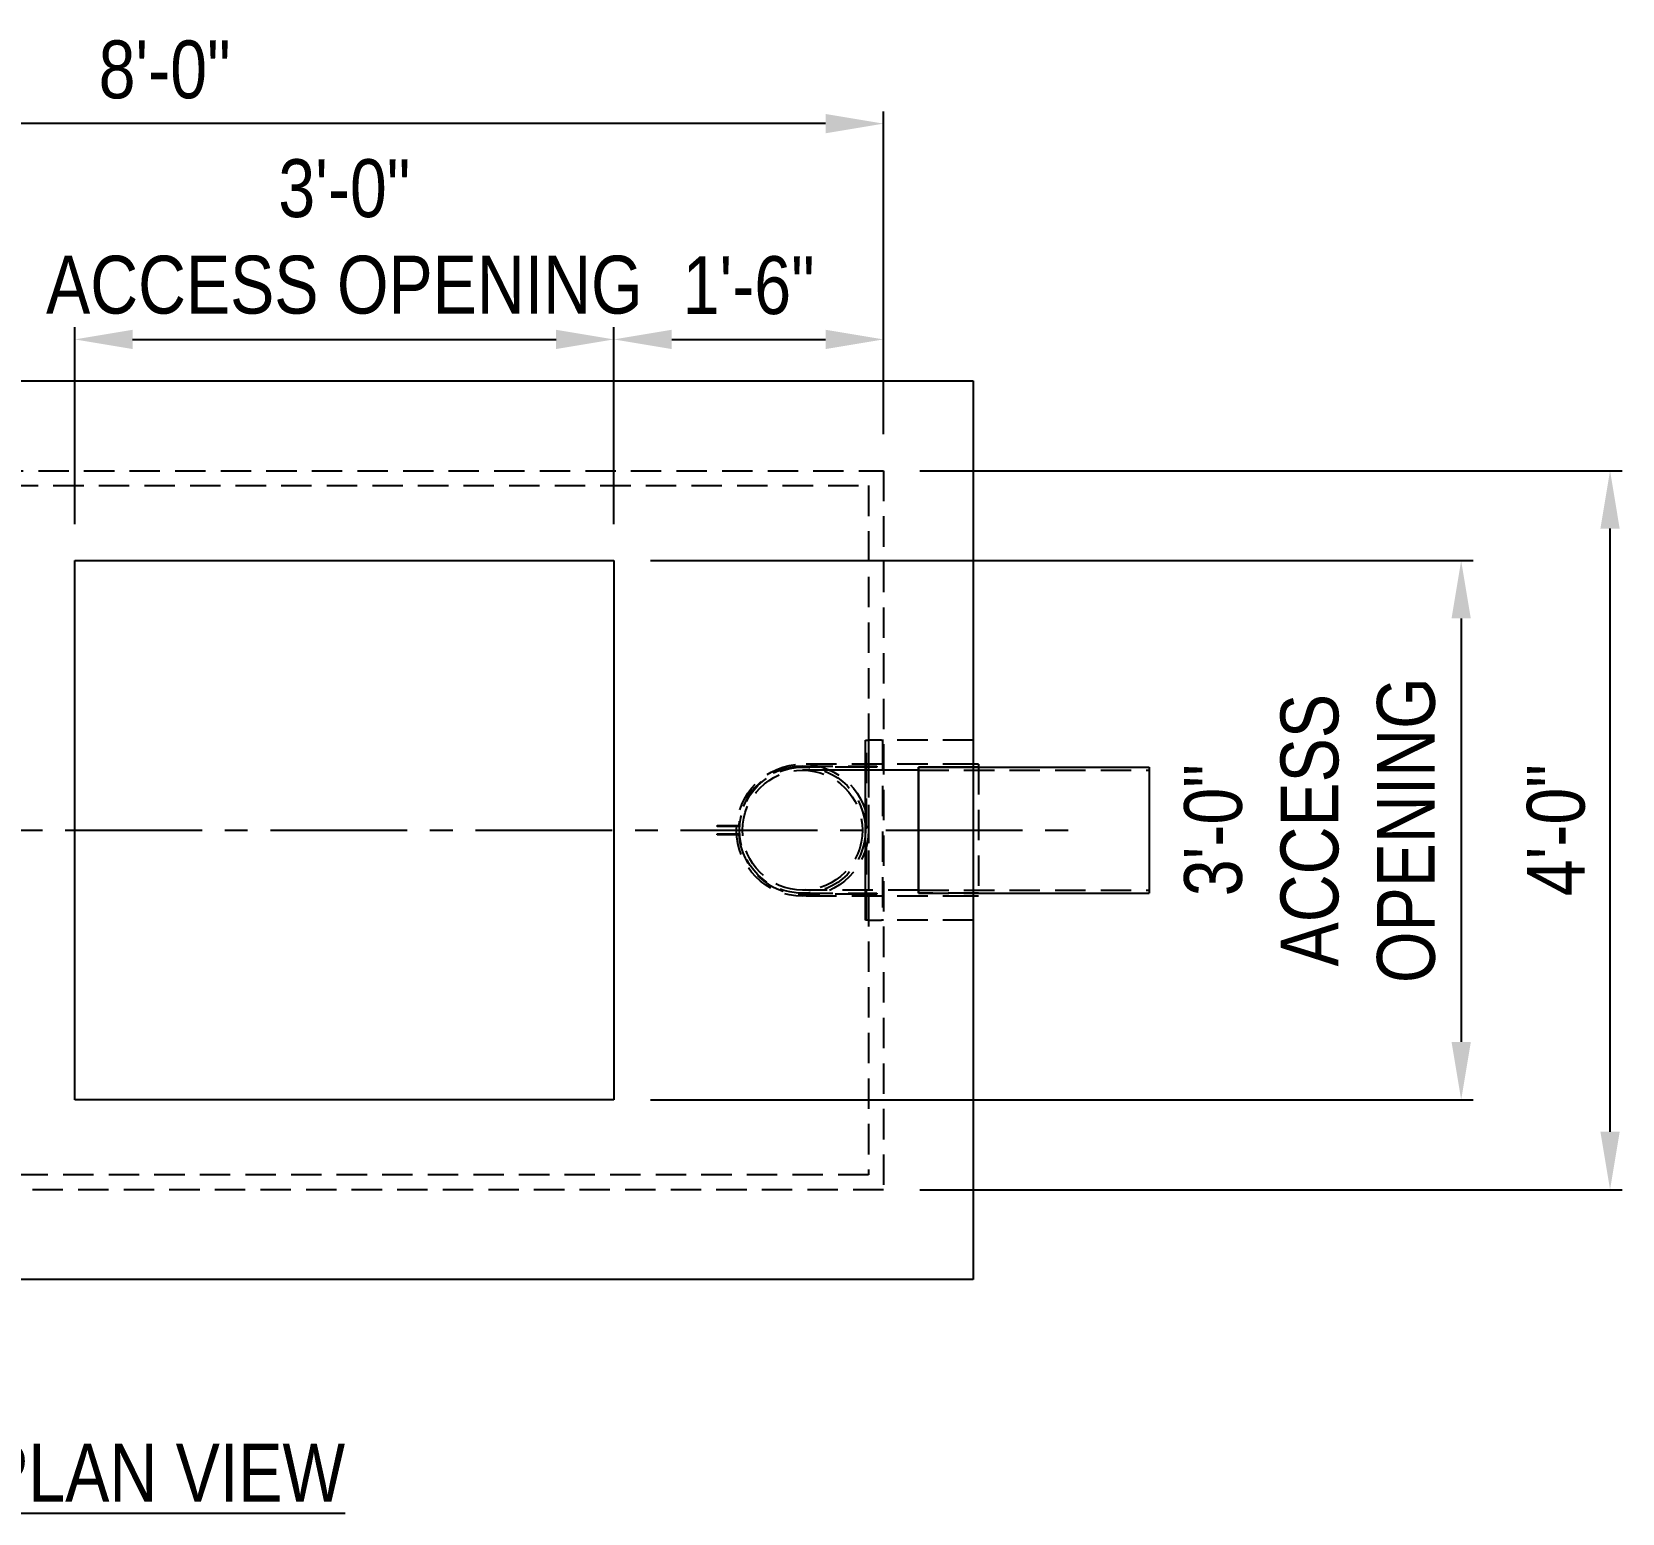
# Model space of a CAD drawing. Extents: x -1 to 216, y -5 to 280.
# Drawn here: x 64.3 to 129.7, y 174.9 to 235.8 of the extents above; entities that cross this region are included whole.
import ezdxf

# ---------------------------------------------------------------- set-up
doc = ezdxf.new("R2010")
doc.units = 0
doc.header["$LTSCALE"] = 10
doc.header["$MEASUREMENT"] = 0
doc.header["$PDMODE"] = 35
doc.linetypes.add('CENTER2', pattern=[1.125, 0.75, -0.125, 0.125, -0.125])
doc.linetypes.add('HIDDEN2', pattern=[0.1875, 0.125, -0.0625])
doc.layers.get('Defpoints').update_dxf_attribs({"linetype": 'CONTINUOUS'})
for name, color, linetype in [('CADdetails-1-FINE', 1, 'CONTINUOUS'), ('CADdetails-2-FINELIGHT', 2, 'CONTINUOUS'), ('CADdetails-7-VERYFINE', 7, 'CONTINUOUS'), ('CADdetails-9-EXTRAFINE', 9, 'CONTINUOUS')]:
    doc.layers.add(name, color=color, linetype=linetype)
doc.styles.add('CADdetails-DIMENSIONS', font='ARIALN.TTF', dxfattribs={"height": 2.38})
doc.styles.add('CADdetails-NOTES', font='ARIALN.TTF', dxfattribs={"height": 2.38})
doc.dimstyles.new('CADdetails-LEADER', dxfattribs={"dimtxt": 2.38, "dimasz": 2.38, "dimexe": 0.5, "dimexo": 1.5, "dimgap": 1, "dimtad": 1, "dimzin": 0, "dimdsep": 46, "dimtxsty": 'CADdetails-DIMENSIONS', "dimcen": 1, "dimclrd": 256, "dimclre": 256, "dimclrt": 256, "dimadec": 0, "dimazin": 0, "dimtfac": 1, "dimtofl": 0, "dimtmove": 0, "dimatfit": 3, "dimfxl": 1, "dimtolj": 1, "dimtzin": 0, "dimarcsym": 0})

# ---------------------------------------------------------------- blocks, each defined once
blk = doc.blocks.new('*D5')
at = {"layer": 'CADdetails-7-VERYFINE', "lineweight": -2, "transparency": 16777216}
for p, q in [((100.793, 217.78), (129.682, 217.78)), ((129.182, 190.592), (129.182, 215.4)), ((100.793, 188.212), (129.682, 188.212))]:
    blk.add_line(p, q, dxfattribs=at)
at = {"layer": 'CADdetails-7-VERYFINE', "transparency": 16777216}
for points in [[(128.785, 215.4), (129.578, 215.4), (129.182, 217.78)], [(128.785, 190.592), (129.578, 190.592), (129.182, 188.212)]]:
    blk.add_solid(points, dxfattribs=at)
at = {"layer": 'Defpoints', "color": 0, "transparency": 16777216}
for p in [(99.293, 217.78), (129.182, 217.78), (99.293, 188.212)]:
    blk.add_point(p, dxfattribs=at)
at = {"layer": 'CADdetails-7-VERYFINE', "transparency": 16777216, "insert": (126.966, 202.996), "char_height": 2.38, "attachment_point": 5, "rotation": 90, "style": 'CADdetails-DIMENSIONS'}
blk.add_mtext('\\A1;4\'-0"', dxfattribs=at)
blk = doc.blocks.new('*D6')
at = {"layer": 'CADdetails-7-VERYFINE', "lineweight": -2, "transparency": 16777216}
for p, q in [((40.157, 219.28), (40.157, 232.553)), ((99.293, 219.28), (99.293, 232.553)), ((96.913, 232.053), (42.537, 232.053))]:
    blk.add_line(p, q, dxfattribs=at)
at = {"layer": 'CADdetails-7-VERYFINE', "transparency": 16777216}
for points in [[(42.537, 232.45), (42.537, 231.656), (40.157, 232.053)], [(96.913, 232.45), (96.913, 231.656), (99.293, 232.053)]]:
    blk.add_solid(points, dxfattribs=at)
at = {"layer": 'Defpoints', "color": 0, "transparency": 16777216}
for p in [(40.157, 232.053), (40.157, 217.78), (99.293, 217.78)]:
    blk.add_point(p, dxfattribs=at)
at = {"layer": 'CADdetails-7-VERYFINE', "transparency": 16777216, "insert": (69.725, 234.268), "char_height": 2.38, "attachment_point": 5, "style": 'CADdetails-DIMENSIONS'}
blk.add_mtext('\\A1;8\'-0"', dxfattribs=at)
blk = doc.blocks.new('*D7')
at = {"layer": 'CADdetails-7-VERYFINE', "lineweight": -2, "transparency": 16777216}
for p, q in [((66.029, 215.584), (66.029, 223.679)), ((68.409, 223.179), (85.825, 223.179)), ((88.205, 215.584), (88.205, 223.679))]:
    blk.add_line(p, q, dxfattribs=at)
at = {"layer": 'CADdetails-7-VERYFINE', "transparency": 16777216}
for points in [[(68.409, 223.576), (68.409, 222.783), (66.029, 223.179)], [(85.825, 223.576), (85.825, 222.783), (88.205, 223.179)]]:
    blk.add_solid(points, dxfattribs=at)
at = {"layer": 'Defpoints', "color": 0, "transparency": 16777216}
for p in [(88.205, 223.179), (66.029, 214.084), (88.205, 214.084)]:
    blk.add_point(p, dxfattribs=at)
at = {"layer": 'CADdetails-7-VERYFINE', "transparency": 16777216, "insert": (77.117, 227.399), "char_height": 2.38, "attachment_point": 5, "style": 'CADdetails-DIMENSIONS'}
blk.add_mtext('\\A1;3\'-0"\\PACCESS OPENING', dxfattribs=at)
blk = doc.blocks.new('*D9')
at = {"layer": 'CADdetails-7-VERYFINE', "lineweight": -2, "transparency": 16777216}
for p, q in [((89.705, 214.084), (123.558, 214.084)), ((123.058, 211.704), (123.058, 194.288)), ((89.705, 191.908), (123.558, 191.908))]:
    blk.add_line(p, q, dxfattribs=at)
at = {"layer": 'CADdetails-7-VERYFINE', "transparency": 16777216}
for points in [[(122.662, 211.704), (123.455, 211.704), (123.058, 214.084)], [(122.662, 194.288), (123.455, 194.288), (123.058, 191.908)]]:
    blk.add_solid(points, dxfattribs=at)
at = {"layer": 'Defpoints', "color": 0, "transparency": 16777216}
for p in [(88.205, 214.084), (88.205, 191.908), (123.058, 191.908)]:
    blk.add_point(p, dxfattribs=at)
at = {"layer": 'CADdetails-7-VERYFINE', "transparency": 16777216, "insert": (116.834, 202.996), "char_height": 2.38, "attachment_point": 5, "rotation": 90, "style": 'CADdetails-DIMENSIONS'}
blk.add_mtext('\\A1;3\'-0"\\PACCESS \\POPENING', dxfattribs=at)
blk = doc.blocks.new('*D11')
at = {"layer": 'CADdetails-7-VERYFINE', "lineweight": -2, "transparency": 16777216}
for p, q in [((88.205, 215.584), (88.205, 223.679)), ((90.585, 223.179), (96.913, 223.179)), ((99.293, 219.28), (99.293, 223.679))]:
    blk.add_line(p, q, dxfattribs=at)
at = {"layer": 'CADdetails-7-VERYFINE', "transparency": 16777216}
for points in [[(90.585, 223.576), (90.585, 222.783), (88.205, 223.179)], [(96.913, 223.576), (96.913, 222.783), (99.293, 223.179)]]:
    blk.add_solid(points, dxfattribs=at)
at = {"layer": 'Defpoints', "color": 0, "transparency": 16777216}
for p in [(99.293, 223.179), (99.293, 217.78), (88.205, 214.084)]:
    blk.add_point(p, dxfattribs=at)
at = {"layer": 'CADdetails-7-VERYFINE', "transparency": 16777216, "insert": (93.749, 225.395), "char_height": 2.38, "attachment_point": 5, "style": 'CADdetails-DIMENSIONS'}
blk.add_mtext('\\A1;1\'-6"', dxfattribs=at)

msp = doc.modelspace()

# ---------------------------------------------------------------- linework, layer by layer
at = {"layer": 'CADdetails-1-FINE'}
for p, q in [((36.461, 221.476), (102.989, 221.476)), ((102.989, 221.476), (102.989, 184.516)), ((66.029, 214.084), (88.205, 214.084)), ((66.029, 191.908), (66.029, 214.084)), ((88.205, 214.084), (88.205, 191.908)), ((88.205, 191.908), (66.029, 191.908)), ((102.989, 184.516), (36.461, 184.516))]:
    msp.add_line(p, q, dxfattribs=at)
at = {"layer": 'CADdetails-9-EXTRAFINE', "linetype": 'HIDDEN2'}
for p, q in [((40.157, 217.78), (99.293, 217.78)), ((99.293, 217.78), (99.293, 188.212)), ((40.772, 217.165), (98.677, 217.165)), ((98.677, 217.165), (98.677, 188.828)), ((98.553, 206.692), (98.677, 206.692)), ((98.553, 205.624), (98.553, 206.692)), ((98.592, 199.3), (98.592, 206.692)), ((99.216, 206.692), (98.677, 206.692)), ((98.677, 206.692), (98.677, 205.624)), ((99.254, 206.692), (99.254, 199.3)), ((102.989, 206.692), (99.293, 206.692)), ((102.989, 205.712), (95.964, 205.712)), ((95.964, 205.624), (98.553, 205.624)), ((98.553, 205.586), (95.964, 205.586)), ((98.553, 205.624), (98.677, 205.624)), ((98.553, 205.586), (98.553, 205.624)), ((98.677, 205.586), (98.553, 205.586)), ((98.677, 205.624), (98.677, 205.586)), ((98.677, 205.624), (99.015, 205.624)), ((98.677, 205.586), (98.677, 200.407)), ((99.015, 205.586), (98.677, 205.586)), ((99.015, 205.624), (99.015, 205.586)), ((100.732, 205.46), (110.227, 205.46)), ((103.202, 205.712), (103.202, 200.281)), ((92.455, 203.189), (93.343, 203.189)), ((92.455, 203.15), (92.455, 203.189)), ((93.379, 203.15), (92.455, 203.15)), ((92.455, 202.842), (93.379, 202.842)), ((92.455, 202.804), (92.455, 202.842)), ((93.343, 202.804), (92.455, 202.804)), ((92.763, 203.189), (92.763, 203.15)), ((92.763, 202.804), (92.763, 202.842)), ((93.071, 203.189), (93.071, 203.15)), ((93.071, 202.804), (93.071, 202.842)), ((100.732, 200.532), (95.964, 200.532)), ((95.964, 200.407), (98.553, 200.407)), ((98.553, 200.369), (95.964, 200.369)), ((102.989, 200.281), (95.964, 200.281)), ((98.553, 200.369), (98.553, 200.407)), ((98.553, 200.407), (98.677, 200.407)), ((98.553, 199.3), (98.553, 200.369)), ((98.677, 200.369), (98.553, 200.369)), ((98.677, 200.407), (99.015, 200.407)), ((98.677, 200.369), (98.677, 199.3)), ((99.015, 200.369), (98.677, 200.369)), ((99.015, 200.407), (99.015, 200.369)), ((100.732, 200.532), (110.227, 200.532)), ((103.202, 200.407), (100.732, 200.407)), ((100.732, 200.407), (103.202, 200.407)), ((98.677, 199.3), (98.553, 199.3)), ((98.677, 199.3), (99.216, 199.3)), ((99.293, 199.3), (99.216, 199.3)), ((102.989, 199.3), (99.293, 199.3)), ((98.677, 188.828), (40.772, 188.828)), ((99.293, 188.212), (40.157, 188.212))]:
    msp.add_line(p, q, dxfattribs=at)
at = {"layer": 'CADdetails-9-EXTRAFINE', "ltscale": 0.03416}
msp.add_line((99.216, 206.692), (99.293, 206.692), dxfattribs=at)
at = {"layer": 'CADdetails-9-EXTRAFINE'}
for p, q in [((100.732, 205.46), (95.964, 205.46)), ((98.553, 200.407), (98.553, 205.586)), ((103.202, 205.586), (100.732, 205.586)), ((100.732, 205.586), (100.732, 200.407)), ((100.732, 205.586), (103.202, 205.586)), ((103.202, 205.712), (102.989, 205.712)), ((103.202, 205.586), (110.227, 205.586)), ((110.227, 205.586), (110.227, 200.407)), ((103.202, 200.281), (102.989, 200.281)), ((103.202, 200.407), (110.227, 200.407))]:
    msp.add_line(p, q, dxfattribs=at)
at = {"layer": 'CADdetails-9-EXTRAFINE', "ltscale": 1.956787}
msp.add_line((100.732, 200.407), (100.732, 205.586), dxfattribs=at)
at = {"layer": 'CADdetails-9-EXTRAFINE', "linetype": 'CENTER2', "ltscale": 0.75}
msp.add_line((31.888, 202.996), (107.284, 202.996), dxfattribs=at)
at = {"layer": 'CADdetails-9-EXTRAFINE', "ltscale": 0.01065}
msp.add_line((98.677, 200.407), (98.677, 200.369), dxfattribs=at)
at = {"layer": 'CADdetails-9-EXTRAFINE', "linetype": 'HIDDEN2'}
for radius in [2.715, 2.59, 2.464]:
    msp.add_circle((95.964, 202.996), radius, dxfattribs=at)
for start, end in [(90, 175.80585), (184.19415, 270)]:
    msp.add_arc((95.964, 202.996), 2.628, start, end, dxfattribs=at)

# ---------------------------------------------------------------- texts
at = {"layer": 'CADdetails-2-FINELIGHT', "insert": (69.725, 177.763), "char_height": 2.38, "attachment_point": 2, "style": 'CADdetails-NOTES'}
msp.add_mtext_dynamic_manual_height_columns('{\\LPLAN VIEW}', width=62.25396, gutter_width=3.516, heights=[0], dxfattribs=at)

# ---------------------------------------------------------------- dimensions: what is measured, and where the dimension line sits
at = {"layer": 'CADdetails-7-VERYFINE'}
for base, p1, p2, angle, text, picture, middle in [((40.157, 232.053), (99.293, 217.78), (40.157, 217.78), 180, '8\'-0"', '*D6', (69.725, 234.268)), ((129.182, 217.78), (99.293, 188.212), (99.293, 217.78), 90, '4\'-0"', '*D5', (126.966, 202.996))]:
    dim = msp.add_linear_dim(base=base, p1=p1, p2=p2, angle=angle, text=text, dimstyle='CADdetails-LEADER', dxfattribs=at)
    dim.commit()
    dim.dimension.update_dxf_attribs({"geometry": picture, "text_midpoint": middle})
for base, p1, p2, angle, text, picture, middle in [((88.205, 223.179), (66.029, 214.084), (88.205, 214.084), 180, '3\'-0"\\PACCESS OPENING', '*D7', (77.117, 223.179)), ((123.058, 191.908), (88.205, 214.084), (88.205, 191.908), 270, '3\'-0"\\PACCESS \\POPENING', '*D9', (123.058, 202.996))]:
    dim = msp.add_linear_dim(base=base, p1=p1, p2=p2, angle=angle, text=text, dimstyle='CADdetails-LEADER', dxfattribs=at)
    dim.commit()
    dim.dimension.update_dxf_attribs({"geometry": picture, "text_midpoint": middle, "dimtype": 160})
dim = msp.add_linear_dim(base=(99.293, 223.179), p1=(88.205, 214.084), p2=(99.293, 217.78), text='1\'-6"', dimstyle='CADdetails-LEADER', dxfattribs=at)
dim.commit()
dim.dimension.update_dxf_attribs({"geometry": '*D11', "text_midpoint": (93.749, 225.395)})

doc.saveas('drawing.dxf')
